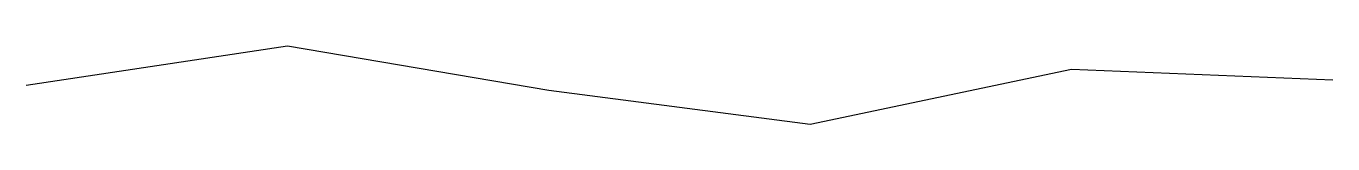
# Model space of a CAD drawing. Header units: millimetres. Extents: x 10 to 60, y 8.5 to 11.5.
import ezdxf

# ---------------------------------------------------------------- set-up
doc = ezdxf.new("R2010")
doc.units = ezdxf.units.MM

msp = doc.modelspace()

# ---------------------------------------------------------------- linework, layer by layer
msp.add_lwpolyline([(10, 10), (20, 11.5), (30, 9.8), (40, 8.5), (50, 10.6), (60, 10.2)])

doc.saveas('drawing.dxf')
